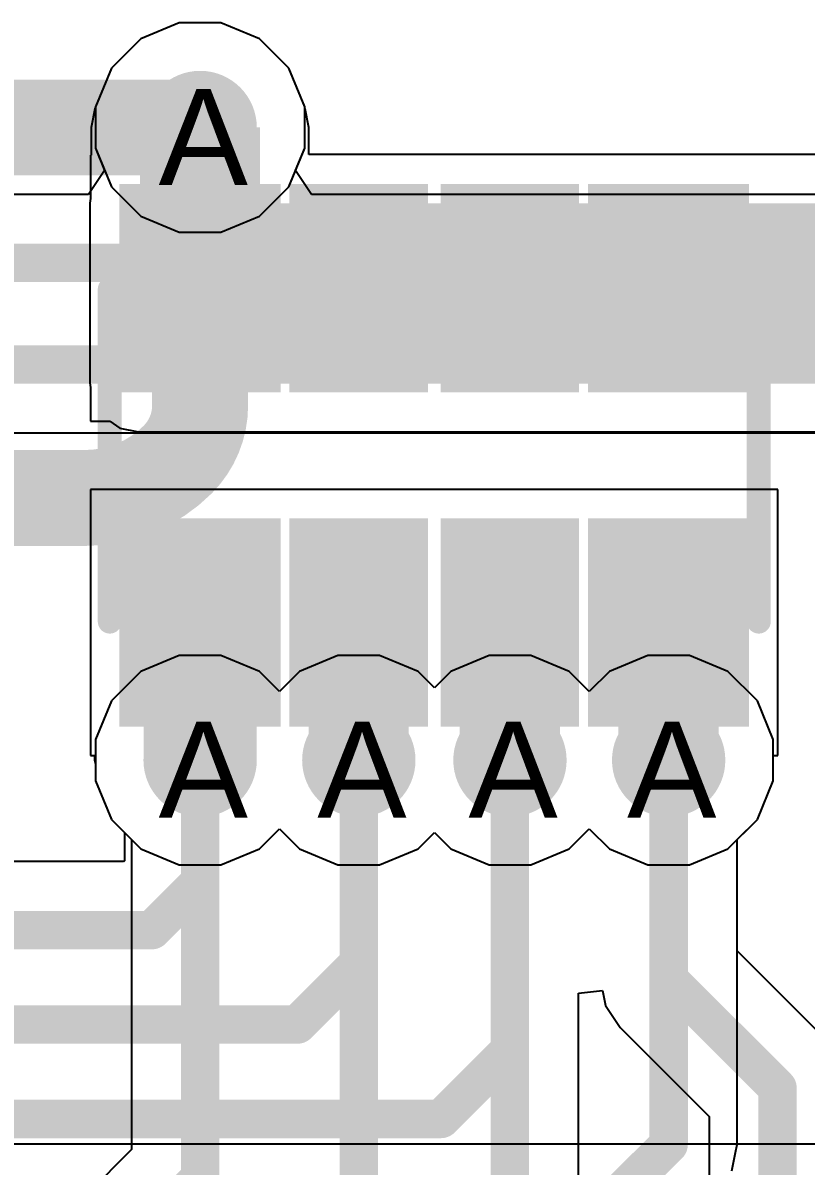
# Model space of a CAD drawing. Header units: inches. Extents: x 0 to 5271, y 0 to 5417.
# Drawn here: x 87.88 to 92.02, y 18.64 to 24.69 of the extents above; entities that cross this region are included whole.
import ezdxf

# ---------------------------------------------------------------- set-up
doc = ezdxf.new("R2010")
doc.units = ezdxf.units.IN
for name, color, linetype in [('Bottom Layer', 5, 'Continuous'), ('Bottom Overlay', 54, 'Continuous'), ('Bottom Paste', 16, 'Continuous'), ('Bottom Solder', 6, 'Continuous'), ('Drill Drawing', 1, 'Continuous'), ('L2_GND1', 16, 'Continuous'), ('L3_SIG1', 76, 'Continuous'), ('L4_PWR', 90, 'Continuous'), ('L5_GND2', 156, 'Continuous'), ('L6_SIG2', 130, 'Continuous'), ('L7_GND3', 216, 'Continuous'), ('Top Layer', 1, 'Continuous'), ('Via Holes', 16, 'Continuous')]:
    doc.layers.add(name, color=color, linetype=linetype)
doc.styles.add('Arial', font='', dxfattribs={"height": 0.2})
doc.styles.get('Arial').set_extended_font_data('Arial')

# ---------------------------------------------------------------- blocks, each defined once
blk = doc.blocks.new('YC164_FR_0710KL_B_41')
at = {"layer": 'Bottom Layer'}
for points in [[(-0.45, 2.805), (0.45, 2.805), (0.45, 2.155), (-0.45, 2.155)], [(2.22, 2.155), (1.32, 2.155), (1.32, 2.805), (2.22, 2.805)], [(-0.45, 1.905), (0.45, 1.905), (0.45, 1.375), (-0.45, 1.375)], [(2.22, 1.375), (1.32, 1.375), (1.32, 1.905), (2.22, 1.905)], [(-0.45, 1.105), (0.45, 1.105), (0.45, 0.575), (-0.45, 0.575)], [(2.22, 0.575), (1.32, 0.575), (1.32, 1.105), (2.22, 1.105)], [(-0.45, 0.325), (0.45, 0.325), (0.45, -0.325), (-0.45, -0.325)], [(2.22, -0.325), (1.32, -0.325), (1.32, 0.325), (2.22, 0.325)]]:
    blk.add_hatch(color=5, dxfattribs=at).paths.add_polyline_path(points)
at = {"layer": 'Bottom Paste'}
for points in [[(-0.45, 2.805), (0.45, 2.805), (0.45, 2.155), (-0.45, 2.155)], [(2.22, 2.155), (1.32, 2.155), (1.32, 2.805), (2.22, 2.805)], [(-0.45, 1.905), (0.45, 1.905), (0.45, 1.375), (-0.45, 1.375)], [(2.22, 1.375), (1.32, 1.375), (1.32, 1.905), (2.22, 1.905)], [(-0.45, 1.105), (0.45, 1.105), (0.45, 0.575), (-0.45, 0.575)], [(2.22, 0.575), (1.32, 0.575), (1.32, 1.105), (2.22, 1.105)], [(-0.45, 0.325), (0.45, 0.325), (0.45, -0.325), (-0.45, -0.325)], [(2.22, -0.325), (1.32, -0.325), (1.32, 0.325), (2.22, 0.325)]]:
    blk.add_hatch(color=16, dxfattribs=at).paths.add_polyline_path(points)
at = {"layer": 'Bottom Solder'}
for points in [[(-0.5516, 2.9066), (0.5516, 2.9066), (0.5516, 2.0534), (-0.5516, 2.0534)], [(2.3216, 2.0534), (1.2184, 2.0534), (1.2184, 2.9066), (2.3216, 2.9066)], [(-0.5516, 2.0066), (0.5516, 2.0066), (0.5516, 1.2734), (-0.5516, 1.2734)], [(2.3216, 1.2734), (1.2184, 1.2734), (1.2184, 2.0066), (2.3216, 2.0066)], [(-0.5516, 1.2066), (0.5516, 1.2066), (0.5516, 0.4734), (-0.5516, 0.4734)], [(2.3216, 0.4734), (1.2184, 0.4734), (1.2184, 1.2066), (2.3216, 1.2066)], [(-0.5516, 0.4266), (0.5516, 0.4266), (0.5516, -0.4266), (-0.5516, -0.4266)], [(2.3216, -0.4266), (1.2184, -0.4266), (1.2184, 0.4266), (2.3216, 0.4266)]]:
    blk.add_hatch(color=6, dxfattribs=at).paths.add_polyline_path(points)
at = {"layer": 'Bottom Overlay'}
for points in [[(0.005, 2.9576, 0.127, 0.127, 0), (1.765, 2.9576, 0.127, 0.127, 0)], [(-0.7914, 0.1224, 0.2, 0.2, 0), (-0.639, -0.03, 0.2, 0.2, 0)], [(-0.7914, 0.1224, 0.2, 0.2, 0), (-0.7914, -0.1824, 0.2, 0.2, 0)], [(-0.639, -0.03, 0.2, 0.2, 0), (-0.7914, -0.1824, 0.2, 0.2, 0)], [(0.005, -0.4776, 0.127, 0.127, 0), (1.765, -0.4776, 0.127, 0.127, 0)]]:
    blk.add_lwpolyline(points, format="xyseb", dxfattribs=at)
for points in [[(-0.0267, 2.9576, 0.0635, 0.0635, 1), (0.0368, 2.9576, 0.0635, 0.0635, 1)], [(1.7333, 2.9576, 0.0635, 0.0635, 1), (1.7968, 2.9576, 0.0635, 0.0635, 1)], [(-0.8414, 0.1224, 0.1, 0.1, 1), (-0.7414, 0.1224, 0.1, 0.1, 1)], [(-0.8414, 0.1224, 0.1, 0.1, 1), (-0.7414, 0.1224, 0.1, 0.1, 1)], [(-0.689, -0.03, 0.1, 0.1, 1), (-0.589, -0.03, 0.1, 0.1, 1)], [(-0.689, -0.03, 0.1, 0.1, 1), (-0.589, -0.03, 0.1, 0.1, 1)], [(-0.8414, -0.1824, 0.1, 0.1, 1), (-0.7414, -0.1824, 0.1, 0.1, 1)], [(-0.8414, -0.1824, 0.1, 0.1, 1), (-0.7414, -0.1824, 0.1, 0.1, 1)], [(-0.0267, -0.4776, 0.0635, 0.0635, 1), (0.0368, -0.4776, 0.0635, 0.0635, 1)], [(1.7333, -0.4776, 0.0635, 0.0635, 1), (1.7968, -0.4776, 0.0635, 0.0635, 1)]]:
    blk.add_lwpolyline(points, format="xyseb", close=True, dxfattribs=at)

msp = doc.modelspace()

# ---------------------------------------------------------------- hatches: boundary and pattern name
at = {"layer": 'Bottom Layer'}
h = msp.add_hatch(color=5, dxfattribs=at)
edge = h.paths.add_edge_path()
edge.add_arc((88.8155, 24.1359), 0.3, 0, 360)
for points in [[(89.1325, 24.1359), (88.4975, 24.1359), (88.4975, 23.2846), (89.1325, 23.2846)], [(88.49, 22.7838), (91.62, 22.7838), (91.62, 23.7346), (88.49, 23.7346)], [(91.295, 22.7838), (95.4682, 22.7838), (95.4682, 23.7346), (91.295, 23.7346)], [(88.5162, 20.7858), (89.1152, 20.7858), (89.1152, 21.5146), (88.5162, 21.5146)], [(89.39, 20.7858), (89.92, 20.7858), (89.92, 21.5146), (89.39, 21.5146)], [(90.19, 20.7858), (90.72, 20.7858), (90.72, 21.5146), (90.19, 21.5146)], [(91.03, 20.7858), (91.56, 20.7858), (91.56, 21.5146), (91.03, 21.5146)]]:
    msp.add_hatch(color=5, dxfattribs=at).paths.add_polyline_path(points)
h = msp.add_hatch(color=5, dxfattribs=at)
edge = h.paths.add_edge_path()
edge.add_arc((88.8155, 20.7858), 0.3, 0, 360)
h = msp.add_hatch(color=5, dxfattribs=at)
edge = h.paths.add_edge_path()
edge.add_arc((89.6555, 20.7858), 0.3, 0, 360)
h = msp.add_hatch(color=5, dxfattribs=at)
edge = h.paths.add_edge_path()
edge.add_arc((90.4555, 20.7858), 0.3, 0, 360)
h = msp.add_hatch(color=5, dxfattribs=at)
edge = h.paths.add_edge_path()
edge.add_arc((91.2955, 20.7858), 0.3, 0, 360)
at = {"layer": 'L2_GND1'}
h = msp.add_hatch(color=16, dxfattribs=at)
edge = h.paths.add_edge_path()
edge.add_arc((88.8155, 24.1359), 0.3, 0, 360)
h = msp.add_hatch(color=16, dxfattribs=at)
edge = h.paths.add_edge_path()
edge.add_arc((88.8155, 20.7858), 0.3, 0, 360)
h = msp.add_hatch(color=16, dxfattribs=at)
edge = h.paths.add_edge_path()
edge.add_arc((89.6555, 20.7858), 0.3, 0, 360)
h = msp.add_hatch(color=16, dxfattribs=at)
edge = h.paths.add_edge_path()
edge.add_arc((90.4555, 20.7858), 0.3, 0, 360)
h = msp.add_hatch(color=16, dxfattribs=at)
edge = h.paths.add_edge_path()
edge.add_arc((91.2955, 20.7858), 0.3, 0, 360)
at = {"layer": 'L3_SIG1'}
h = msp.add_hatch(color=76, dxfattribs=at)
edge = h.paths.add_edge_path()
edge.add_arc((88.8155, 24.1359), 0.3, 0, 360)
h = msp.add_hatch(color=76, dxfattribs=at)
edge = h.paths.add_edge_path()
edge.add_arc((88.8155, 20.7858), 0.3, 0, 360)
h = msp.add_hatch(color=76, dxfattribs=at)
edge = h.paths.add_edge_path()
edge.add_arc((89.6555, 20.7858), 0.3, 0, 360)
h = msp.add_hatch(color=76, dxfattribs=at)
edge = h.paths.add_edge_path()
edge.add_arc((90.4555, 20.7858), 0.3, 0, 360)
h = msp.add_hatch(color=76, dxfattribs=at)
edge = h.paths.add_edge_path()
edge.add_arc((91.2955, 20.7858), 0.3, 0, 360)
at = {"layer": 'L4_PWR'}
h = msp.add_hatch(color=90, dxfattribs=at)
edge = h.paths.add_edge_path()
edge.add_arc((88.8155, 24.1359), 0.3, 0, 360)
h = msp.add_hatch(color=90, dxfattribs=at)
edge = h.paths.add_edge_path()
edge.add_arc((88.8155, 20.7858), 0.3, 0, 360)
h = msp.add_hatch(color=90, dxfattribs=at)
edge = h.paths.add_edge_path()
edge.add_arc((89.6555, 20.7858), 0.3, 0, 360)
h = msp.add_hatch(color=90, dxfattribs=at)
edge = h.paths.add_edge_path()
edge.add_arc((90.4555, 20.7858), 0.3, 0, 360)
h = msp.add_hatch(color=90, dxfattribs=at)
edge = h.paths.add_edge_path()
edge.add_arc((91.2955, 20.7858), 0.3, 0, 360)
at = {"layer": 'L5_GND2'}
h = msp.add_hatch(color=156, dxfattribs=at)
edge = h.paths.add_edge_path()
edge.add_arc((88.8155, 24.1359), 0.3, 0, 360)
h = msp.add_hatch(color=156, dxfattribs=at)
edge = h.paths.add_edge_path()
edge.add_arc((88.8155, 20.7858), 0.3, 0, 360)
h = msp.add_hatch(color=156, dxfattribs=at)
edge = h.paths.add_edge_path()
edge.add_arc((89.6555, 20.7858), 0.3, 0, 360)
h = msp.add_hatch(color=156, dxfattribs=at)
edge = h.paths.add_edge_path()
edge.add_arc((90.4555, 20.7858), 0.3, 0, 360)
h = msp.add_hatch(color=156, dxfattribs=at)
edge = h.paths.add_edge_path()
edge.add_arc((91.2955, 20.7858), 0.3, 0, 360)
at = {"layer": 'L6_SIG2'}
h = msp.add_hatch(color=130, dxfattribs=at)
edge = h.paths.add_edge_path()
edge.add_arc((88.8155, 24.1359), 0.3, 0, 360)
h = msp.add_hatch(color=130, dxfattribs=at)
edge = h.paths.add_edge_path()
edge.add_arc((88.8155, 20.7858), 0.3, 0, 360)
h = msp.add_hatch(color=130, dxfattribs=at)
edge = h.paths.add_edge_path()
edge.add_arc((89.6555, 20.7858), 0.3, 0, 360)
h = msp.add_hatch(color=130, dxfattribs=at)
edge = h.paths.add_edge_path()
edge.add_arc((90.4555, 20.7858), 0.3, 0, 360)
h = msp.add_hatch(color=130, dxfattribs=at)
edge = h.paths.add_edge_path()
edge.add_arc((91.2955, 20.7858), 0.3, 0, 360)
at = {"layer": 'L7_GND3'}
h = msp.add_hatch(color=216, dxfattribs=at)
edge = h.paths.add_edge_path()
edge.add_arc((88.8155, 24.1359), 0.3, 0, 360)
h = msp.add_hatch(color=216, dxfattribs=at)
edge = h.paths.add_edge_path()
edge.add_arc((88.8155, 20.7858), 0.3, 0, 360)
h = msp.add_hatch(color=216, dxfattribs=at)
edge = h.paths.add_edge_path()
edge.add_arc((89.6555, 20.7858), 0.3, 0, 360)
h = msp.add_hatch(color=216, dxfattribs=at)
edge = h.paths.add_edge_path()
edge.add_arc((90.4555, 20.7858), 0.3, 0, 360)
h = msp.add_hatch(color=216, dxfattribs=at)
edge = h.paths.add_edge_path()
edge.add_arc((91.2955, 20.7858), 0.3, 0, 360)
at = {"layer": 'Top Layer'}
h = msp.add_hatch(color=1, dxfattribs=at)
edge = h.paths.add_edge_path()
edge.add_arc((88.8155, 24.1359), 0.3, 0, 360)
h = msp.add_hatch(color=1, dxfattribs=at)
edge = h.paths.add_edge_path()
edge.add_arc((88.8155, 20.7858), 0.3, 0, 360)
h = msp.add_hatch(color=1, dxfattribs=at)
edge = h.paths.add_edge_path()
edge.add_arc((89.6555, 20.7858), 0.3, 0, 360)
h = msp.add_hatch(color=1, dxfattribs=at)
edge = h.paths.add_edge_path()
edge.add_arc((90.4555, 20.7858), 0.3, 0, 360)
h = msp.add_hatch(color=1, dxfattribs=at)
edge = h.paths.add_edge_path()
edge.add_arc((91.2955, 20.7858), 0.3, 0, 360)
at = {"layer": 'Via Holes'}
h = msp.add_hatch(color=7, dxfattribs=at)
edge = h.paths.add_edge_path()
edge.add_arc((88.8155, 24.1359), 0.15, 0, 360)
h = msp.add_hatch(color=7, dxfattribs=at)
edge = h.paths.add_edge_path()
edge.add_arc((88.8155, 20.7858), 0.15, 0, 360)
h = msp.add_hatch(color=7, dxfattribs=at)
edge = h.paths.add_edge_path()
edge.add_arc((89.6555, 20.7858), 0.15, 0, 360)
h = msp.add_hatch(color=7, dxfattribs=at)
edge = h.paths.add_edge_path()
edge.add_arc((90.4555, 20.7858), 0.15, 0, 360)
h = msp.add_hatch(color=7, dxfattribs=at)
edge = h.paths.add_edge_path()
edge.add_arc((91.2955, 20.7858), 0.15, 0, 360)

# ---------------------------------------------------------------- linework, layer by layer
at = {"layer": 'Bottom Layer'}
for p, q in [((88.7053, 24.6899), (88.5017, 24.6056)), ((88.9257, 24.6899), (88.7053, 24.6899)), ((89.1293, 24.6056), (88.9257, 24.6899)), ((88.5017, 24.6056), (88.3459, 24.4497)), ((89.2852, 24.4497), (89.1293, 24.6056)), ((88.3459, 24.4497), (88.2615, 24.2461)), ((89.3695, 24.2461), (89.2852, 24.4497)), ((88.2582, 24.235), (88.2385, 24.1359)), ((88.2615, 24.2399), (88.2582, 24.235)), ((88.2615, 24.2461), (88.2615, 24.2399)), ((89.3695, 24.2384), (89.3695, 24.2461)), ((89.3718, 24.235), (89.3695, 24.2384)), ((89.3915, 24.1359), (89.3718, 24.235)), ((88.2385, 24.1359), (88.2385, 23.9886)), ((89.3915, 23.9936), (89.3915, 24.1359)), ((88.2385, 23.9886), (88.236, 23.9886)), ((88.236, 23.9886), (88.236, 23.7595)), ((95.4682, 23.9936), (89.3915, 23.9936)), ((88.236, 23.7595), (88.2311, 23.7346)), ((88.2311, 23.7346), (88.2311, 22.7838)), ((88.2311, 22.7838), (88.236, 22.759)), ((88.236, 22.759), (88.236, 22.5806)), ((88.236, 22.5806), (88.3369, 22.5806)), ((88.3369, 22.5806), (88.3909, 22.5445)), ((88.3909, 22.5445), (88.49, 22.5248)), ((88.49, 22.5248), (91.2948, 22.5248)), ((91.2948, 22.5248), (91.295, 22.5248)), ((91.295, 22.5248), (95.4682, 22.5248)), ((91.874, 22.2186), (88.236, 22.2186)), ((88.236, 22.2186), (88.236, 20.8106)), ((91.874, 20.8106), (91.874, 22.2186)), ((88.236, 20.8106), (88.2572, 20.8106)), ((88.2572, 20.8106), (88.2572, 20.7858)), ((88.2572, 20.7858), (88.2615, 20.7643)), ((88.2615, 20.7643), (88.2615, 20.6756)), ((91.8495, 20.6756), (91.8495, 20.8106)), ((91.8495, 20.8106), (91.874, 20.8106)), ((88.2615, 20.6756), (88.3459, 20.472)), ((91.7652, 20.472), (91.8495, 20.6756)), ((88.3459, 20.472), (88.5017, 20.3162)), ((91.6093, 20.3162), (91.7652, 20.472)), ((89.1293, 20.3162), (89.2355, 20.4224)), ((89.2355, 20.4224), (89.3417, 20.3162)), ((89.9693, 20.3162), (90.0555, 20.4024)), ((90.0555, 20.4024), (90.1417, 20.3162)), ((90.7693, 20.3162), (90.8755, 20.4224)), ((90.8755, 20.4224), (90.9817, 20.3162)), ((88.5017, 20.3162), (88.7053, 20.2318)), ((88.9257, 20.2318), (89.1293, 20.3162)), ((89.3417, 20.3162), (89.5453, 20.2318)), ((89.7657, 20.2318), (89.9693, 20.3162)), ((90.1417, 20.3162), (90.3453, 20.2318)), ((90.5657, 20.2318), (90.7693, 20.3162)), ((90.9817, 20.3162), (91.1853, 20.2318)), ((91.4057, 20.2318), (91.6093, 20.3162)), ((88.7053, 20.2318), (88.9257, 20.2318)), ((89.5453, 20.2318), (89.7657, 20.2318)), ((90.3453, 20.2318), (90.5657, 20.2318)), ((91.1853, 20.2318), (91.4057, 20.2318))]:
    msp.add_line(p, q, dxfattribs=at)
at = {"layer": 'L2_GND1'}
for p, q in [((88.7053, 24.6899), (88.5017, 24.6056)), ((88.9257, 24.6899), (88.7053, 24.6899)), ((89.1293, 24.6056), (88.9257, 24.6899)), ((88.5017, 24.6056), (88.3459, 24.4497)), ((89.2852, 24.4497), (89.1293, 24.6056)), ((88.3459, 24.4497), (88.2615, 24.2461)), ((89.3695, 24.2461), (89.2852, 24.4497)), ((88.2615, 24.2461), (88.2615, 24.0257)), ((89.3695, 24.0257), (89.3695, 24.2461)), ((88.2615, 24.0257), (88.3459, 23.8221)), ((89.2852, 23.8221), (89.3695, 24.0257)), ((88.3459, 23.8221), (88.5017, 23.6662)), ((89.1293, 23.6662), (89.2852, 23.8221)), ((88.5017, 23.6662), (88.7053, 23.5819)), ((88.9257, 23.5819), (89.1293, 23.6662)), ((88.7053, 23.5819), (88.9257, 23.5819)), ((88.7053, 21.3398), (88.5017, 21.2555)), ((88.9257, 21.3398), (88.7053, 21.3398)), ((89.1293, 21.2555), (88.9257, 21.3398)), ((89.5453, 21.3398), (89.3417, 21.2555)), ((89.7657, 21.3398), (89.5453, 21.3398)), ((89.9693, 21.2555), (89.7657, 21.3398)), ((90.3453, 21.3398), (90.1417, 21.2555)), ((90.5657, 21.3398), (90.3453, 21.3398)), ((90.7693, 21.2555), (90.5657, 21.3398)), ((91.1853, 21.3398), (90.9817, 21.2555)), ((91.4057, 21.3398), (91.1853, 21.3398)), ((91.6093, 21.2555), (91.4057, 21.3398)), ((88.5017, 21.2555), (88.3459, 21.0997)), ((89.2355, 21.1493), (89.1293, 21.2555)), ((89.3417, 21.2555), (89.2355, 21.1493)), ((90.0555, 21.1693), (89.9693, 21.2555)), ((90.1417, 21.2555), (90.0555, 21.1693)), ((90.8755, 21.1493), (90.7693, 21.2555)), ((90.9817, 21.2555), (90.8755, 21.1493)), ((91.7652, 21.0997), (91.6093, 21.2555)), ((88.3459, 21.0997), (88.2615, 20.896)), ((91.8495, 20.896), (91.7652, 21.0997)), ((88.2615, 20.896), (88.2615, 20.6756)), ((91.8495, 20.6756), (91.8495, 20.896)), ((88.2615, 20.6756), (88.3459, 20.472)), ((91.7652, 20.472), (91.8495, 20.6756)), ((88.3459, 20.472), (88.5017, 20.3162)), ((91.6093, 20.3162), (91.7652, 20.472)), ((89.1293, 20.3162), (89.2355, 20.4224)), ((89.2355, 20.4224), (89.3417, 20.3162)), ((89.9693, 20.3162), (90.0555, 20.4024)), ((90.0555, 20.4024), (90.1417, 20.3162)), ((90.7693, 20.3162), (90.8755, 20.4224)), ((90.8755, 20.4224), (90.9817, 20.3162)), ((88.5017, 20.3162), (88.7053, 20.2318)), ((88.9257, 20.2318), (89.1293, 20.3162)), ((89.3417, 20.3162), (89.5453, 20.2318)), ((89.7657, 20.2318), (89.9693, 20.3162)), ((90.1417, 20.3162), (90.3453, 20.2318)), ((90.5657, 20.2318), (90.7693, 20.3162)), ((90.9817, 20.3162), (91.1853, 20.2318)), ((91.4057, 20.2318), (91.6093, 20.3162)), ((88.7053, 20.2318), (88.9257, 20.2318)), ((89.5453, 20.2318), (89.7657, 20.2318)), ((90.3453, 20.2318), (90.5657, 20.2318)), ((91.1853, 20.2318), (91.4057, 20.2318))]:
    msp.add_line(p, q, dxfattribs=at)
at = {"layer": 'L3_SIG1'}
for p, q in [((88.7053, 24.6899), (88.5017, 24.6056)), ((88.9257, 24.6899), (88.7053, 24.6899)), ((89.1293, 24.6056), (88.9257, 24.6899)), ((88.5017, 24.6056), (88.3459, 24.4497)), ((89.2852, 24.4497), (89.1293, 24.6056)), ((88.3459, 24.4497), (88.2615, 24.2461)), ((89.3695, 24.2461), (89.2852, 24.4497)), ((88.2615, 24.2461), (88.2615, 24.0257)), ((89.3695, 24.0257), (89.3695, 24.2461)), ((88.2615, 24.0257), (88.3101, 23.9084)), ((89.3209, 23.9084), (89.3695, 24.0257)), ((88.3101, 23.9084), (88.2253, 23.7814)), ((89.4058, 23.7814), (89.3209, 23.9084)), ((88.2253, 23.7814), (85.6829, 23.7814)), ((102.669, 23.7814), (89.4058, 23.7814)), ((86.7052, 22.5186), (103.88, 22.5186)), ((88.7053, 21.3398), (88.5017, 21.2555)), ((88.9257, 21.3398), (88.7053, 21.3398)), ((89.1293, 21.2555), (88.9257, 21.3398)), ((89.5453, 21.3398), (89.3417, 21.2555)), ((89.7657, 21.3398), (89.5453, 21.3398)), ((89.9693, 21.2555), (89.7657, 21.3398)), ((90.3453, 21.3398), (90.1417, 21.2555)), ((90.5657, 21.3398), (90.3453, 21.3398)), ((90.7693, 21.2555), (90.5657, 21.3398)), ((91.1853, 21.3398), (90.9817, 21.2555)), ((91.4057, 21.3398), (91.1853, 21.3398)), ((91.6093, 21.2555), (91.4057, 21.3398)), ((88.5017, 21.2555), (88.3459, 21.0997)), ((89.2355, 21.1493), (89.1293, 21.2555)), ((89.3417, 21.2555), (89.2355, 21.1493)), ((90.0555, 21.1693), (89.9693, 21.2555)), ((90.1417, 21.2555), (90.0555, 21.1693)), ((90.8755, 21.1493), (90.7693, 21.2555)), ((90.9817, 21.2555), (90.8755, 21.1493)), ((91.7652, 21.0997), (91.6093, 21.2555)), ((88.3459, 21.0997), (88.2615, 20.896)), ((91.8495, 20.896), (91.7652, 21.0997)), ((88.2615, 20.896), (88.2615, 20.6756)), ((91.8495, 20.6756), (91.8495, 20.896)), ((88.2615, 20.6756), (88.3459, 20.472)), ((91.7652, 20.472), (91.8495, 20.6756)), ((88.3459, 20.472), (88.4529, 20.3649)), ((91.6581, 20.3649), (91.7652, 20.472)), ((88.4529, 20.3649), (88.4529, 18.7241)), ((91.6581, 19.7765), (91.6581, 20.3649)), ((92.1282, 19.3064), (91.6581, 19.7765)), ((90.8181, 19.5529), (90.9451, 19.5654)), ((90.9451, 19.5654), (90.9606, 19.4875)), ((90.8181, 18.0106), (90.8181, 19.5529)), ((90.9606, 19.4875), (91.0391, 19.3699)), ((91.0391, 19.3699), (91.5092, 18.8998)), ((91.5092, 18.8998), (91.5092, 9.6046)), ((88.4529, 18.7241), (88.2016, 18.4728))]:
    msp.add_line(p, q, dxfattribs=at)
for points in [[(83.3447, 23.4188, 0.2032, 0.2032, 0), (102.8192, 23.4188, 0.2032, 0.2032, 0)], [(85.7855, 22.8811, 0.2032, 0.2032, 0), (103.88, 22.8811, 0.2032, 0.2032, 0)], [(88.8155, 18.5739, 0.2032, 0.2032, 0), (88.8155, 20.7858, 0.2032, 0.2032, 0)], [(89.6555, 18.2097, 0.2032, 0.2032, 0), (89.6555, 20.7858, 0.2032, 0.2032, 0)], [(90.4555, 18.0106, 0.2032, 0.2032, 0), (90.4555, 20.7858, 0.2032, 0.2032, 0)], [(91.2955, 19.6263, 0.2032, 0.2032, 0), (91.2955, 20.7858, 0.2032, 0.2032, 0)], [(91.2955, 19.6263, 0.2032, 0.2032, 0), (91.8718, 19.05, 0.2032, 0.2032, 0)], [(91.8718, 8.5591, 0.2032, 0.2032, 0), (91.8718, 19.05, 0.2032, 0.2032, 0)], [(88.3518, 18.1102, 0.2032, 0.2032, 0), (88.8155, 18.5739, 0.2032, 0.2032, 0)]]:
    msp.add_lwpolyline(points, format="xyseb", dxfattribs=at)
for points in [[(88.7647, 20.7858, 0.1016, 0.1016, 1), (88.8663, 20.7858, 0.1016, 0.1016, 1)], [(89.6047, 20.7858, 0.1016, 0.1016, 1), (89.7063, 20.7858, 0.1016, 0.1016, 1)], [(90.4047, 20.7858, 0.1016, 0.1016, 1), (90.5063, 20.7858, 0.1016, 0.1016, 1)], [(91.2447, 20.7858, 0.1016, 0.1016, 1), (91.3463, 20.7858, 0.1016, 0.1016, 1)], [(91.2447, 19.6263, 0.1016, 0.1016, 1), (91.3463, 19.6263, 0.1016, 0.1016, 1)], [(91.2447, 19.6263, 0.1016, 0.1016, 1), (91.3463, 19.6263, 0.1016, 0.1016, 1)], [(91.821, 19.05, 0.1016, 0.1016, 1), (91.9226, 19.05, 0.1016, 0.1016, 1)], [(91.821, 19.05, 0.1016, 0.1016, 1), (91.9226, 19.05, 0.1016, 0.1016, 1)], [(88.7647, 18.5739, 0.1016, 0.1016, 1), (88.8663, 18.5739, 0.1016, 0.1016, 1)], [(88.7647, 18.5739, 0.1016, 0.1016, 1), (88.8663, 18.5739, 0.1016, 0.1016, 1)]]:
    msp.add_lwpolyline(points, format="xyseb", close=True, dxfattribs=at)
at = {"layer": 'L4_PWR'}
for p, q in [((88.7053, 21.3398), (88.5017, 21.2555)), ((88.9257, 21.3398), (88.7053, 21.3398)), ((89.1293, 21.2555), (88.9257, 21.3398)), ((89.5453, 21.3398), (89.3417, 21.2555)), ((89.7657, 21.3398), (89.5453, 21.3398)), ((89.9693, 21.2555), (89.7657, 21.3398)), ((90.3453, 21.3398), (90.1417, 21.2555)), ((90.5657, 21.3398), (90.3453, 21.3398)), ((90.7693, 21.2555), (90.5657, 21.3398)), ((91.1853, 21.3398), (90.9817, 21.2555)), ((91.4057, 21.3398), (91.1853, 21.3398)), ((91.6093, 21.2555), (91.4057, 21.3398)), ((88.5017, 21.2555), (88.3459, 21.0997)), ((89.2355, 21.1493), (89.1293, 21.2555)), ((89.3417, 21.2555), (89.2355, 21.1493)), ((90.0555, 21.1693), (89.9693, 21.2555)), ((90.1417, 21.2555), (90.0555, 21.1693)), ((90.8755, 21.1493), (90.7693, 21.2555)), ((90.9817, 21.2555), (90.8755, 21.1493)), ((91.7652, 21.0997), (91.6093, 21.2555)), ((88.3459, 21.0997), (88.2615, 20.896)), ((91.8495, 20.896), (91.7652, 21.0997)), ((88.2615, 20.896), (88.2615, 20.6756)), ((91.8495, 20.6756), (91.8495, 20.896)), ((88.2615, 20.6756), (88.3459, 20.472)), ((91.7652, 20.472), (91.8495, 20.6756)), ((88.3459, 20.472), (88.5017, 20.3162)), ((91.6093, 20.3162), (91.7652, 20.472)), ((89.1293, 20.3162), (89.2355, 20.4224)), ((89.2355, 20.4224), (89.3417, 20.3162)), ((89.9693, 20.3162), (90.0555, 20.4024)), ((90.0555, 20.4024), (90.1417, 20.3162)), ((90.7693, 20.3162), (90.8755, 20.4224)), ((90.8755, 20.4224), (90.9817, 20.3162)), ((88.5017, 20.3162), (88.7053, 20.2318)), ((88.9257, 20.2318), (89.1293, 20.3162)), ((89.3417, 20.3162), (89.5453, 20.2318)), ((89.7657, 20.2318), (89.9693, 20.3162)), ((90.1417, 20.3162), (90.3453, 20.2318)), ((90.5657, 20.2318), (90.7693, 20.3162)), ((90.9817, 20.3162), (91.1853, 20.2318)), ((91.4057, 20.2318), (91.6093, 20.3162)), ((88.7053, 20.2318), (88.9257, 20.2318)), ((89.5453, 20.2318), (89.7657, 20.2318)), ((90.3453, 20.2318), (90.5657, 20.2318)), ((91.1853, 20.2318), (91.4057, 20.2318))]:
    msp.add_line(p, q, dxfattribs=at)
for points in [[(85.0927, 24.1359, 0.508, 0.508, 0), (88.8155, 24.1359, 0.508, 0.508, 0)], [(88.8155, 22.664, 0.508, 0.508, 0), (88.8155, 24.1359, 0.508, 0.508, 0)], [(88.8155, 22.664, 0.508, 0.508, -0.198912), (88.6968, 22.3774, 0.508, 0.508, 0)], [(88.6968, 22.3774, 0.508, 0.508, -0.198912), (88.2062, 22.1742, 0.508, 0.508, 0)], [(86.106, 22.1742, 0.508, 0.508, 0), (88.2062, 22.1742, 0.508, 0.508, 0)]]:
    msp.add_lwpolyline(points, format="xyseb", dxfattribs=at)
for points in [[(88.6885, 24.1359, 0.254, 0.254, 1), (88.9425, 24.1359, 0.254, 0.254, 1)], [(88.6885, 24.1359, 0.254, 0.254, 1), (88.9425, 24.1359, 0.254, 0.254, 1)], [(88.6885, 22.664, 0.254, 0.254, 1), (88.9425, 22.664, 0.254, 0.254, 1)], [(88.6885, 22.664, 0.254, 0.254, 1), (88.9425, 22.664, 0.254, 0.254, 1)], [(88.5698, 22.3774, 0.254, 0.254, 1), (88.8238, 22.3774, 0.254, 0.254, 1)], [(88.5698, 22.3774, 0.254, 0.254, 1), (88.8238, 22.3774, 0.254, 0.254, 1)], [(88.0792, 22.1742, 0.254, 0.254, 1), (88.3332, 22.1742, 0.254, 0.254, 1)], [(88.0792, 22.1742, 0.254, 0.254, 1), (88.3332, 22.1742, 0.254, 0.254, 1)]]:
    msp.add_lwpolyline(points, format="xyseb", close=True, dxfattribs=at)
at = {"layer": 'L5_GND2'}
for p, q in [((88.7053, 24.6899), (88.5017, 24.6056)), ((88.9257, 24.6899), (88.7053, 24.6899)), ((89.1293, 24.6056), (88.9257, 24.6899)), ((88.5017, 24.6056), (88.3459, 24.4497)), ((89.2852, 24.4497), (89.1293, 24.6056)), ((88.3459, 24.4497), (88.2615, 24.2461)), ((89.3695, 24.2461), (89.2852, 24.4497)), ((88.2615, 24.2461), (88.2615, 24.0257)), ((89.3695, 24.0257), (89.3695, 24.2461)), ((88.2615, 24.0257), (88.3459, 23.8221)), ((89.2852, 23.8221), (89.3695, 24.0257)), ((88.3459, 23.8221), (88.5017, 23.6662)), ((89.1293, 23.6662), (89.2852, 23.8221)), ((88.5017, 23.6662), (88.7053, 23.5819)), ((88.9257, 23.5819), (89.1293, 23.6662)), ((88.7053, 23.5819), (88.9257, 23.5819)), ((88.7053, 21.3398), (88.5017, 21.2555)), ((88.9257, 21.3398), (88.7053, 21.3398)), ((89.1293, 21.2555), (88.9257, 21.3398)), ((89.5453, 21.3398), (89.3417, 21.2555)), ((89.7657, 21.3398), (89.5453, 21.3398)), ((89.9693, 21.2555), (89.7657, 21.3398)), ((90.3453, 21.3398), (90.1417, 21.2555)), ((90.5657, 21.3398), (90.3453, 21.3398)), ((90.7693, 21.2555), (90.5657, 21.3398)), ((91.1853, 21.3398), (90.9817, 21.2555)), ((91.4057, 21.3398), (91.1853, 21.3398)), ((91.6093, 21.2555), (91.4057, 21.3398)), ((88.5017, 21.2555), (88.3459, 21.0997)), ((89.2355, 21.1493), (89.1293, 21.2555)), ((89.3417, 21.2555), (89.2355, 21.1493)), ((90.0555, 21.1693), (89.9693, 21.2555)), ((90.1417, 21.2555), (90.0555, 21.1693)), ((90.8755, 21.1493), (90.7693, 21.2555)), ((90.9817, 21.2555), (90.8755, 21.1493)), ((91.7652, 21.0997), (91.6093, 21.2555)), ((88.3459, 21.0997), (88.2615, 20.896)), ((91.8495, 20.896), (91.7652, 21.0997)), ((88.2615, 20.896), (88.2615, 20.6756)), ((91.8495, 20.6756), (91.8495, 20.896)), ((88.2615, 20.6756), (88.3459, 20.472)), ((91.7652, 20.472), (91.8495, 20.6756)), ((88.3459, 20.472), (88.5017, 20.3162)), ((91.6093, 20.3162), (91.7652, 20.472)), ((89.1293, 20.3162), (89.2355, 20.4224)), ((89.2355, 20.4224), (89.3417, 20.3162)), ((89.9693, 20.3162), (90.0555, 20.4024)), ((90.0555, 20.4024), (90.1417, 20.3162)), ((90.7693, 20.3162), (90.8755, 20.4224)), ((90.8755, 20.4224), (90.9817, 20.3162)), ((88.5017, 20.3162), (88.7053, 20.2318)), ((88.9257, 20.2318), (89.1293, 20.3162)), ((89.3417, 20.3162), (89.5453, 20.2318)), ((89.7657, 20.2318), (89.9693, 20.3162)), ((90.1417, 20.3162), (90.3453, 20.2318)), ((90.5657, 20.2318), (90.7693, 20.3162)), ((90.9817, 20.3162), (91.1853, 20.2318)), ((91.4057, 20.2318), (91.6093, 20.3162)), ((88.7053, 20.2318), (88.9257, 20.2318)), ((89.5453, 20.2318), (89.7657, 20.2318)), ((90.3453, 20.2318), (90.5657, 20.2318)), ((91.1853, 20.2318), (91.4057, 20.2318))]:
    msp.add_line(p, q, dxfattribs=at)
at = {"layer": 'L6_SIG2'}
for p, q in [((88.7053, 24.6899), (88.5017, 24.6056)), ((88.9257, 24.6899), (88.7053, 24.6899)), ((89.1293, 24.6056), (88.9257, 24.6899)), ((88.5017, 24.6056), (88.3459, 24.4497)), ((89.2852, 24.4497), (89.1293, 24.6056)), ((88.3459, 24.4497), (88.2615, 24.2461)), ((89.3695, 24.2461), (89.2852, 24.4497)), ((88.2615, 24.2461), (88.2615, 24.0257)), ((89.3695, 24.0257), (89.3695, 24.2461)), ((88.2615, 24.0257), (88.3459, 23.8221)), ((89.2852, 23.8221), (89.3695, 24.0257)), ((88.3459, 23.8221), (88.5017, 23.6662)), ((89.1293, 23.6662), (89.2852, 23.8221)), ((88.5017, 23.6662), (88.7053, 23.5819)), ((88.9257, 23.5819), (89.1293, 23.6662)), ((88.7053, 23.5819), (88.9257, 23.5819)), ((88.7053, 21.3398), (88.5017, 21.2555)), ((88.9257, 21.3398), (88.7053, 21.3398)), ((89.1293, 21.2555), (88.9257, 21.3398)), ((89.5453, 21.3398), (89.3417, 21.2555)), ((89.7657, 21.3398), (89.5453, 21.3398)), ((89.9693, 21.2555), (89.7657, 21.3398)), ((90.3453, 21.3398), (90.1417, 21.2555)), ((90.5657, 21.3398), (90.3453, 21.3398)), ((90.7693, 21.2555), (90.5657, 21.3398)), ((91.1853, 21.3398), (90.9817, 21.2555)), ((91.4057, 21.3398), (91.1853, 21.3398)), ((91.6093, 21.2555), (91.4057, 21.3398)), ((88.5017, 21.2555), (88.3459, 21.0997)), ((89.2355, 21.1493), (89.1293, 21.2555)), ((89.3417, 21.2555), (89.2355, 21.1493)), ((90.0555, 21.1693), (89.9693, 21.2555)), ((90.1417, 21.2555), (90.0555, 21.1693)), ((90.8755, 21.1493), (90.7693, 21.2555)), ((90.9817, 21.2555), (90.8755, 21.1493)), ((91.7652, 21.0997), (91.6093, 21.2555)), ((88.3459, 21.0997), (88.2615, 20.896)), ((91.8495, 20.896), (91.7652, 21.0997)), ((88.2615, 20.896), (88.2615, 20.6756)), ((91.8495, 20.6756), (91.8495, 20.896)), ((88.2615, 20.6756), (88.3459, 20.472)), ((91.7652, 20.472), (91.8495, 20.6756)), ((88.3459, 20.472), (88.5017, 20.3162)), ((91.6093, 20.3162), (91.7652, 20.472)), ((89.1293, 20.3162), (89.2355, 20.4224)), ((89.2355, 20.4224), (89.3417, 20.3162)), ((89.9693, 20.3162), (90.0555, 20.4024)), ((90.0555, 20.4024), (90.1417, 20.3162)), ((90.7693, 20.3162), (90.8755, 20.4224)), ((90.8755, 20.4224), (90.9817, 20.3162)), ((88.5017, 20.3162), (88.7053, 20.2318)), ((88.9257, 20.2318), (89.1293, 20.3162)), ((89.3417, 20.3162), (89.5453, 20.2318)), ((89.7657, 20.2318), (89.9693, 20.3162)), ((90.1417, 20.3162), (90.3453, 20.2318)), ((90.5657, 20.2318), (90.7693, 20.3162)), ((90.9817, 20.3162), (91.1853, 20.2318)), ((91.4057, 20.2318), (91.6093, 20.3162)), ((88.7053, 20.2318), (88.9257, 20.2318)), ((89.5453, 20.2318), (89.7657, 20.2318)), ((90.3453, 20.2318), (90.5657, 20.2318)), ((91.1853, 20.2318), (91.4057, 20.2318)), ((92.8793, 18.7527), (83.1034, 18.7527))]:
    msp.add_line(p, q, dxfattribs=at)
at = {"layer": 'L7_GND3'}
for p, q in [((88.7053, 24.6899), (88.5017, 24.6056)), ((88.9257, 24.6899), (88.7053, 24.6899)), ((89.1293, 24.6056), (88.9257, 24.6899)), ((88.5017, 24.6056), (88.3459, 24.4497)), ((89.2852, 24.4497), (89.1293, 24.6056)), ((88.3459, 24.4497), (88.2615, 24.2461)), ((89.3695, 24.2461), (89.2852, 24.4497)), ((88.2615, 24.2461), (88.2615, 24.0257)), ((89.3695, 24.0257), (89.3695, 24.2461)), ((88.2615, 24.0257), (88.3459, 23.8221)), ((89.2852, 23.8221), (89.3695, 24.0257)), ((88.3459, 23.8221), (88.5017, 23.6662)), ((89.1293, 23.6662), (89.2852, 23.8221)), ((88.5017, 23.6662), (88.7053, 23.5819)), ((88.9257, 23.5819), (89.1293, 23.6662)), ((88.7053, 23.5819), (88.9257, 23.5819)), ((88.7053, 21.3398), (88.5017, 21.2555)), ((88.9257, 21.3398), (88.7053, 21.3398)), ((89.1293, 21.2555), (88.9257, 21.3398)), ((89.5453, 21.3398), (89.3417, 21.2555)), ((89.7657, 21.3398), (89.5453, 21.3398)), ((89.9693, 21.2555), (89.7657, 21.3398)), ((90.3453, 21.3398), (90.1417, 21.2555)), ((90.5657, 21.3398), (90.3453, 21.3398)), ((90.7693, 21.2555), (90.5657, 21.3398)), ((91.1853, 21.3398), (90.9817, 21.2555)), ((91.4057, 21.3398), (91.1853, 21.3398)), ((91.6093, 21.2555), (91.4057, 21.3398)), ((88.5017, 21.2555), (88.3459, 21.0997)), ((89.2355, 21.1493), (89.1293, 21.2555)), ((89.3417, 21.2555), (89.2355, 21.1493)), ((90.0555, 21.1693), (89.9693, 21.2555)), ((90.1417, 21.2555), (90.0555, 21.1693)), ((90.8755, 21.1493), (90.7693, 21.2555)), ((90.9817, 21.2555), (90.8755, 21.1493)), ((91.7652, 21.0997), (91.6093, 21.2555)), ((88.3459, 21.0997), (88.2615, 20.896)), ((91.8495, 20.896), (91.7652, 21.0997)), ((88.2615, 20.896), (88.2615, 20.6756)), ((91.8495, 20.6756), (91.8495, 20.896)), ((88.2615, 20.6756), (88.3459, 20.472)), ((91.7652, 20.472), (91.8495, 20.6756)), ((88.3459, 20.472), (88.5017, 20.3162)), ((91.6093, 20.3162), (91.7652, 20.472)), ((89.1293, 20.3162), (89.2355, 20.4224)), ((89.2355, 20.4224), (89.3417, 20.3162)), ((89.9693, 20.3162), (90.0555, 20.4024)), ((90.0555, 20.4024), (90.1417, 20.3162)), ((90.7693, 20.3162), (90.8755, 20.4224)), ((90.8755, 20.4224), (90.9817, 20.3162)), ((88.5017, 20.3162), (88.7053, 20.2318)), ((88.9257, 20.2318), (89.1293, 20.3162)), ((89.3417, 20.3162), (89.5453, 20.2318)), ((89.7657, 20.2318), (89.9693, 20.3162)), ((90.1417, 20.3162), (90.3453, 20.2318)), ((90.5657, 20.2318), (90.7693, 20.3162)), ((90.9817, 20.3162), (91.1853, 20.2318)), ((91.4057, 20.2318), (91.6093, 20.3162)), ((88.7053, 20.2318), (88.9257, 20.2318)), ((89.5453, 20.2318), (89.7657, 20.2318)), ((90.3453, 20.2318), (90.5657, 20.2318)), ((91.1853, 20.2318), (91.4057, 20.2318))]:
    msp.add_line(p, q, dxfattribs=at)
at = {"layer": 'Top Layer'}
for p, q in [((88.7053, 24.6899), (88.5017, 24.6056)), ((88.9257, 24.6899), (88.7053, 24.6899)), ((89.1293, 24.6056), (88.9257, 24.6899)), ((88.5017, 24.6056), (88.3459, 24.4497)), ((89.2852, 24.4497), (89.1293, 24.6056)), ((88.3459, 24.4497), (88.2615, 24.2461)), ((89.3695, 24.2461), (89.2852, 24.4497)), ((88.2615, 24.2461), (88.2615, 24.0257)), ((89.3695, 24.0257), (89.3695, 24.2461)), ((88.2615, 24.0257), (88.3459, 23.8221)), ((89.2852, 23.8221), (89.3695, 24.0257)), ((88.3459, 23.8221), (88.5017, 23.6662)), ((89.1293, 23.6662), (89.2852, 23.8221)), ((88.5017, 23.6662), (88.7053, 23.5819)), ((88.9257, 23.5819), (89.1293, 23.6662)), ((88.7053, 23.5819), (88.9257, 23.5819)), ((88.7053, 21.3398), (88.5017, 21.2555)), ((88.9257, 21.3398), (88.7053, 21.3398)), ((89.1293, 21.2555), (88.9257, 21.3398)), ((89.5453, 21.3398), (89.3417, 21.2555)), ((89.7657, 21.3398), (89.5453, 21.3398)), ((89.9693, 21.2555), (89.7657, 21.3398)), ((90.3453, 21.3398), (90.1417, 21.2555)), ((90.5657, 21.3398), (90.3453, 21.3398)), ((90.7693, 21.2555), (90.5657, 21.3398)), ((91.1853, 21.3398), (90.9817, 21.2555)), ((91.4057, 21.3398), (91.1853, 21.3398)), ((91.6093, 21.2555), (91.4057, 21.3398)), ((88.5017, 21.2555), (88.3459, 21.0997)), ((89.2355, 21.1493), (89.1293, 21.2555)), ((89.3417, 21.2555), (89.2355, 21.1493)), ((90.0555, 21.1693), (89.9693, 21.2555)), ((90.1417, 21.2555), (90.0555, 21.1693)), ((90.8755, 21.1493), (90.7693, 21.2555)), ((90.9817, 21.2555), (90.8755, 21.1493)), ((91.7652, 21.0997), (91.6093, 21.2555)), ((88.3459, 21.0997), (88.2615, 20.896)), ((91.8495, 20.896), (91.7652, 21.0997)), ((88.2615, 20.896), (88.2615, 20.6756)), ((91.8495, 20.6756), (91.8495, 20.896)), ((88.2615, 20.6756), (88.3459, 20.472)), ((91.7652, 20.472), (91.8495, 20.6756)), ((88.3459, 20.472), (88.4154, 20.4024)), ((91.6581, 20.3649), (91.7652, 20.472)), ((88.4154, 20.4024), (88.4154, 20.2535)), ((91.6581, 18.7509), (91.6581, 20.3649)), ((88.4104, 20.2484), (87.7262, 20.2484)), ((88.4154, 20.2535), (88.4104, 20.2484)), ((91.6305, 18.6121), (91.6496, 18.708)), ((91.6496, 18.708), (91.6581, 18.7508)), ((91.6581, 18.7508), (91.6581, 18.7509)), ((91.6581, 18.7509), (91.6581, 18.7509))]:
    msp.add_line(p, q, dxfattribs=at)
for points in [[(88.8155, 20.1408, 0.2032, 0.2032, 0), (88.8155, 20.7858, 0.2032, 0.2032, 0)], [(89.6555, 19.7108, 0.2032, 0.2032, 0), (89.6555, 20.7858, 0.2032, 0.2032, 0)], [(90.4555, 19.2508, 0.2032, 0.2032, 0), (90.4555, 20.7858, 0.2032, 0.2032, 0)], [(91.2955, 18.7508, 0.2032, 0.2032, 0), (91.2955, 20.7858, 0.2032, 0.2032, 0)], [(88.5605, 19.8858, 0.2032, 0.2032, 0), (88.8155, 20.1408, 0.2032, 0.2032, 0)], [(87.0422, 19.8858, 0.2032, 0.2032, 0), (88.5605, 19.8858, 0.2032, 0.2032, 0)], [(89.3305, 19.3858, 0.2032, 0.2032, 0), (89.6555, 19.7108, 0.2032, 0.2032, 0)], [(87.0422, 19.3858, 0.2032, 0.2032, 0), (89.3305, 19.3858, 0.2032, 0.2032, 0)], [(90.0905, 18.8858, 0.2032, 0.2032, 0), (90.4555, 19.2508, 0.2032, 0.2032, 0)], [(87.0422, 18.8858, 0.2032, 0.2032, 0), (90.0905, 18.8858, 0.2032, 0.2032, 0)], [(90.9305, 18.3858, 0.2032, 0.2032, 0), (91.2955, 18.7508, 0.2032, 0.2032, 0)]]:
    msp.add_lwpolyline(points, format="xyseb", dxfattribs=at)
for points in [[(88.7647, 20.7858, 0.1016, 0.1016, 1), (88.8663, 20.7858, 0.1016, 0.1016, 1)], [(89.6047, 20.7858, 0.1016, 0.1016, 1), (89.7063, 20.7858, 0.1016, 0.1016, 1)], [(90.4047, 20.7858, 0.1016, 0.1016, 1), (90.5063, 20.7858, 0.1016, 0.1016, 1)], [(91.2447, 20.7858, 0.1016, 0.1016, 1), (91.3463, 20.7858, 0.1016, 0.1016, 1)], [(88.7647, 20.1408, 0.1016, 0.1016, 1), (88.8663, 20.1408, 0.1016, 0.1016, 1)], [(88.7647, 20.1408, 0.1016, 0.1016, 1), (88.8663, 20.1408, 0.1016, 0.1016, 1)], [(88.5097, 19.8858, 0.1016, 0.1016, 1), (88.6113, 19.8858, 0.1016, 0.1016, 1)], [(88.5097, 19.8858, 0.1016, 0.1016, 1), (88.6113, 19.8858, 0.1016, 0.1016, 1)], [(89.6047, 19.7108, 0.1016, 0.1016, 1), (89.7063, 19.7108, 0.1016, 0.1016, 1)], [(89.6047, 19.7108, 0.1016, 0.1016, 1), (89.7063, 19.7108, 0.1016, 0.1016, 1)], [(89.2797, 19.3858, 0.1016, 0.1016, 1), (89.3813, 19.3858, 0.1016, 0.1016, 1)], [(89.2797, 19.3858, 0.1016, 0.1016, 1), (89.3813, 19.3858, 0.1016, 0.1016, 1)], [(90.4047, 19.2508, 0.1016, 0.1016, 1), (90.5063, 19.2508, 0.1016, 0.1016, 1)], [(90.4047, 19.2508, 0.1016, 0.1016, 1), (90.5063, 19.2508, 0.1016, 0.1016, 1)], [(90.0397, 18.8858, 0.1016, 0.1016, 1), (90.1413, 18.8858, 0.1016, 0.1016, 1)], [(90.0397, 18.8858, 0.1016, 0.1016, 1), (90.1413, 18.8858, 0.1016, 0.1016, 1)], [(91.2447, 18.7508, 0.1016, 0.1016, 1), (91.3463, 18.7508, 0.1016, 0.1016, 1)], [(91.2447, 18.7508, 0.1016, 0.1016, 1), (91.3463, 18.7508, 0.1016, 0.1016, 1)]]:
    msp.add_lwpolyline(points, format="xyseb", close=True, dxfattribs=at)

# ---------------------------------------------------------------- block references
at = {"rotation": 90}
msp.add_blockref('YC164_FR_0710KL_B_41', (91.295, 21.5146), dxfattribs=at)

# ---------------------------------------------------------------- texts
at = {"layer": 'Drill Drawing', "style": 'Arial'}
for p in [(88.5954, 23.8312), (88.5954, 20.4811), (89.4354, 20.4811), (90.2354, 20.4811), (91.0754, 20.4811)]:
    msp.add_text('A', height=0.508, dxfattribs=at).set_placement(p)

doc.saveas('drawing.dxf')
